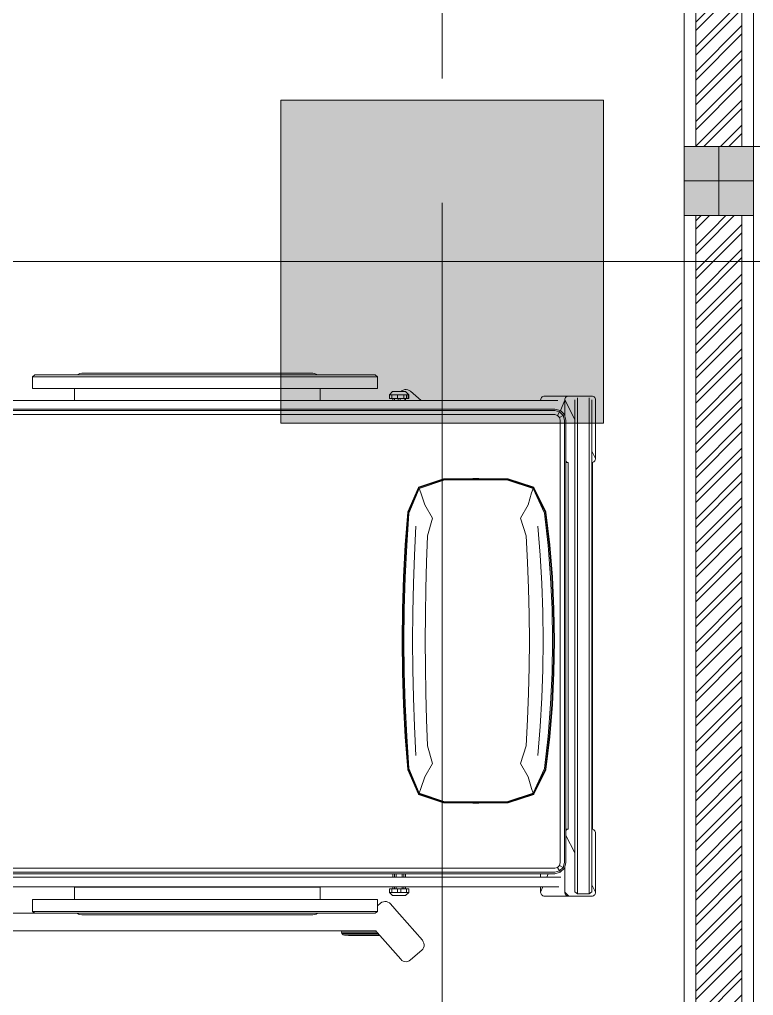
# Model space of a CAD drawing. Header units: millimetres. Extents: x -280308 to 6402717, y -14 to 2073074.
# Drawn here: x 12391 to 13983, y 417032 to 419148 of the extents above; entities that cross this region are included whole.
import ezdxf
from ezdxf.enums import TextEntityAlignment as Align

# ---------------------------------------------------------------- set-up
doc = ezdxf.new("R2010")
doc.units = ezdxf.units.MM
doc.linetypes.add('ACAD_ISO08W100', pattern=[36, 24, -3, 6, -3])
doc.layers.get('0').update_dxf_attribs({"lineweight": 0})
for name, color, linetype, lineweight in [('A-ALINE-1', 91, 'Continuous', 20), ('A-ALINE-3', 111, 'Continuous', 15), ('A-ALINE-6', 117, 'Continuous', 9), ('A-ANNOTATION', 144, 'Continuous', 0), ('A-FURN-EQPM', 177, 'Continuous', 0), ('ARSIR', 251, 'Continuous', 0), ('Struktur', 80, 'Continuous', 20)]:
    doc.layers.add(name, color=color, linetype=linetype, lineweight=lineweight)
doc.layers.add('A-FILL-1', color=7, linetype='Continuous', lineweight=0, true_color=0x454545)
doc.layers.add('A-TEXT', color=254, linetype='Continuous')
doc.styles.get("Standard").update_dxf_attribs({"font": 'arial.ttf'})

# ---------------------------------------------------------------- blocks, each defined once
blk = doc.blocks.new('A$Ccf87384a')
blk.add_wipeout([(-75, 75), (75, 75), (75, -75), (-75, -75)])
blk.add_wipeout([(-75, -75), (-75, 75), (75, 75), (75, -75)])
at = {"layer": 'A-FILL-1', "ltscale": 0.25}
h = blk.add_hatch(color=256, dxfattribs=at)
h.dxf.hatch_style = 1
h.paths.add_polyline_path([(-75, -75), (-75, 75), (75, 75), (75, -75)])
at = {"layer": 'A-ALINE-1'}
blk.add_lwpolyline([(-75, -75), (-75, 75), (75, 75), (75, -75)], close=True, dxfattribs=at)
at = {"layer": 'A-FILL-1', "ltscale": 0.25}
for p, q in [((0, 75), (0, -75)), ((-75, 0), (75, 0))]:
    blk.add_line(p, q, dxfattribs=at)
blk = doc.blocks.new('A$C7a9db0a0')
at = {"layer": 'A-FILL-1', "ltscale": 0.25}
h = blk.add_hatch(dxfattribs=at)
h.set_pattern_fill('ANSI32', color=256, scale=4, angle=180)
h.set_pattern_definition([(225, (164550.98, -40282.77), (26.940768, -26.940768), []), (225, (164533.02, -40282.77), (26.940768, -26.940768), [])])
h.paths.add_polyline_path([(59872.8, -9961), (59872.8, -5886), (59972.8, -5886), (59972.8, -9961)])
at = {"layer": 'A-ALINE-3', "linetype": 'Continuous'}
blk.add_lwpolyline([(59872.8, -9961), (59872.8, -5886), (59972.8, -5886), (59972.8, -9961)], close=True, dxfattribs=at)
at = {"layer": 'A-ALINE-6'}
blk.add_lwpolyline([(59847.8, -9961), (59847.8, -5886), (59997.8, -5886), (59997.8, -9961)], close=True, dxfattribs=at)
at = {"ltscale": 0.25}
blk.add_blockref('A$Ccf87384a', (59922.8, -7461), dxfattribs=at)
at = {"layer": 'A-ALINE-6'}
blk.add_lwpolyline([(59997.8, -5886), (61847.8, -5886), (61847.8, -7386), (59997.8, -7386)], close=True, dxfattribs=at)
blk = doc.blocks.new('A$C872eac23')
at = {"color": 0, "linetype": 'ByBlock', "lineweight": -2}
for p, q in [((-0.5429, -0.0018), (-0.5426, 0.0002)), ((-0.5426, 0.0002), (-0.542, 0.0021)), ((-0.542, 0.0021), (-0.5409, 0.0037)), ((-0.5409, 0.0037), (-0.5396, 0.0051)), ((-0.5396, 0.0051), (-0.5379, 0.0061)), ((-0.5379, 0.0061), (-0.536, 0.0068)), ((-0.536, 0.0068), (-0.534, 0.007)), ((-0.534, 0.007), (-0.4063, 0.007)), ((-0.534, 0.007), (-0.518, -0.0014)), ((-0.4063, 0.007), (-0.4046, 0.0069)), ((-0.4046, 0.0069), (-0.4029, 0.0063)), ((-0.4029, 0.0063), (-0.4014, 0.0055)), ((-0.4014, 0.0055), (-0.4001, 0.0045)), ((-0.4001, 0.0045), (-0.399, 0.0031)), ((-0.399, 0.0031), (-0.3982, 0.0017)), ((-0.3982, 0.0017), (-0.3977, 0)), ((-0.3977, 0), (0.3977, 0)), ((0.3977, 0), (0.3982, 0.0017)), ((0.3982, 0.0017), (0.399, 0.0032)), ((0.399, 0.0032), (0.4001, 0.0045)), ((0.4001, 0.0045), (0.4014, 0.0055)), ((0.4014, 0.0055), (0.4029, 0.0063)), ((0.4029, 0.0063), (0.4046, 0.0069)), ((0.4046, 0.0069), (0.4064, 0.007)), ((0.4064, 0.007), (0.5327, 0.007)), ((0.4064, 0.007), (0.4222, -0.0014)), ((0.5327, 0.007), (0.5348, 0.0068)), ((0.5348, 0.0068), (0.5366, 0.0061)), ((0.5366, 0.0061), (0.5383, 0.0051)), ((0.5383, 0.0051), (0.5396, 0.0037)), ((0.5396, 0.0037), (0.5407, 0.0021)), ((0.5407, 0.0021), (0.5413, 0.0002)), ((0.5413, 0.0002), (0.5416, -0.0018)), ((-0.5429, -0.0511), (-0.5429, -0.0018)), ((-0.5333, -0.0014), (-0.5378, -0.0071)), ((-0.5378, -0.0071), (-0.5378, -0.0321)), ((-0.5378, -0.0071), (0.5376, -0.0071)), ((-0.5333, -0.0014), (-0.518, -0.0014)), ((0.4222, -0.0014), (-0.518, -0.0014)), ((0.5331, -0.0014), (0.4222, -0.0014)), ((0.5416, -0.0018), (0.5416, -0.0511)), ((-0.5333, -0.0378), (-0.5378, -0.0321)), ((-0.5378, -0.0321), (0.5376, -0.0321)), ((-0.5333, -0.0378), (-0.4486, -0.0378)), ((-0.4486, -0.0378), (-0.4109, -0.0575)), ((-0.4486, -0.0378), (0.4909, -0.0378)), ((0.4909, -0.0378), (0.5317, -0.0594)), ((0.5331, -0.0378), (0.4909, -0.0378)), ((-0.5429, -0.1034), (-0.5429, -0.0511)), ((-0.5426, -0.0531), (-0.5429, -0.0511)), ((-0.534, -0.06), (-0.5429, -0.0511)), ((-0.542, -0.055), (-0.5426, -0.0531)), ((-0.5409, -0.0566), (-0.542, -0.055)), ((-0.5396, -0.058), (-0.5409, -0.0566)), ((-0.5379, -0.0591), (-0.5396, -0.058)), ((-0.536, -0.0597), (-0.5379, -0.0591)), ((-0.534, -0.06), (-0.536, -0.0597)), ((-0.479, -0.06), (-0.534, -0.06)), ((-0.4821, -0.0608), (-0.4909, -0.0696)), ((-0.479, -0.06), (-0.4821, -0.0608)), ((-0.4821, -0.0608), (-0.4805, -0.0636)), ((-0.47, -0.0608), (-0.4805, -0.0636)), ((-0.47, -0.0575), (-0.479, -0.06)), ((-0.4109, -0.0575), (-0.47, -0.0575)), ((-0.47, -0.0608), (0.4892, -0.0608)), ((-0.4003, -0.0575), (-0.4109, -0.0575)), ((-0.4001, -0.0574), (-0.4003, -0.0575)), ((-0.4003, -0.0575), (-0.3977, -0.0575)), ((-0.399, -0.0561), (-0.4001, -0.0574)), ((-0.3982, -0.0546), (-0.399, -0.0561)), ((-0.3977, -0.0529), (-0.3982, -0.0546)), ((-0.3977, -0.0575), (-0.3977, -0.0529)), ((0.3977, -0.0529), (-0.3977, -0.0529)), ((-0.3977, -0.0575), (0.3977, -0.0575)), ((0.3982, -0.0546), (0.3977, -0.0529)), ((0.3977, -0.0529), (0.3977, -0.0575)), ((0.4003, -0.0575), (0.3977, -0.0575)), ((0.399, -0.0561), (0.3982, -0.0546)), ((0.4001, -0.0574), (0.399, -0.0561)), ((0.4003, -0.0575), (0.4001, -0.0574)), ((0.4892, -0.0575), (0.4003, -0.0575)), ((0.4982, -0.06), (0.4892, -0.0575)), ((0.4996, -0.0636), (0.4892, -0.0608)), ((0.5327, -0.06), (0.4982, -0.06)), ((0.5013, -0.0608), (0.4982, -0.06)), ((0.5013, -0.0608), (0.4996, -0.0636)), ((0.5099, -0.0694), (0.5013, -0.0608)), ((0.5099, -0.0694), (0.5327, -0.06)), ((0.5317, -0.0595), (0.5317, -0.0594)), ((0.5317, -0.0594), (0.5327, -0.06)), ((0.5348, -0.0597), (0.5327, -0.06)), ((0.5366, -0.0591), (0.5348, -0.0597)), ((0.5383, -0.058), (0.5366, -0.0591)), ((0.5396, -0.0566), (0.5383, -0.058)), ((0.5407, -0.055), (0.5396, -0.0566)), ((0.5413, -0.0531), (0.5407, -0.055)), ((0.5416, -0.0511), (0.5413, -0.0531)), ((0.5416, -0.1034), (0.5416, -0.0511)), ((-0.5224, -0.0729), (-0.5224, -0.1075)), ((-0.5019, -0.0991), (-0.5019, -0.0687)), ((-0.4909, -0.0696), (-0.4941, -0.0817)), ((-0.4941, -0.0817), (-0.4941, -0.0959)), ((-0.4909, -0.0696), (-0.4881, -0.0712)), ((-0.4881, -0.0712), (-0.4909, -0.0817)), ((-0.4909, -2.1111), (-0.4909, -0.0817)), ((-0.4805, -0.0636), (-0.4881, -0.0712)), ((-0.4881, -0.0712), (-0.4805, -0.0757)), ((-0.4805, -0.0757), (-0.4821, -0.0817)), ((-0.4821, -2.1111), (-0.4821, -0.0817)), ((-0.4805, -0.0636), (-0.476, -0.0712)), ((-0.476, -0.0712), (-0.4805, -0.0757)), ((-0.47, -0.0696), (-0.476, -0.0712)), ((-0.47, -0.0696), (0.4892, -0.0696)), ((-0.0584, -0.0835), (-0.1276, -0.0868)), ((-0.0584, -0.0835), (0.0109, -0.0824)), ((-0.0581, -0.0849), (0.0109, -0.0838)), ((0.0801, -0.0835), (0.0109, -0.0824)), ((0.0109, -0.0838), (0.0798, -0.0849)), ((0.0801, -0.0835), (0.1493, -0.0868)), ((0.4952, -0.0712), (0.4892, -0.0696)), ((0.4996, -0.0636), (0.4952, -0.0712)), ((0.4996, -0.0757), (0.4952, -0.0712)), ((0.5073, -0.0712), (0.4996, -0.0636)), ((0.5073, -0.0712), (0.4996, -0.0757)), ((0.5013, -0.0817), (0.4996, -0.0757)), ((0.5013, -0.0817), (0.5013, -1.3546)), ((0.5101, -0.0696), (0.5073, -0.0712)), ((0.5101, -0.0817), (0.5073, -0.0712)), ((0.5101, -0.0696), (0.5099, -0.0694)), ((0.5133, -0.0817), (0.5101, -0.0696)), ((0.5101, -0.0817), (0.5101, -1.3546)), ((0.5133, -0.0817), (0.5133, -1.3546)), ((0.5317, -0.1122), (0.5317, -0.0752)), ((-0.5429, -0.1034), (-0.5426, -0.1054)), ((-0.5426, -0.1054), (-0.542, -0.1072)), ((-0.5019, -0.0991), (-0.4941, -0.0959)), ((-0.5019, -0.1122), (-0.5019, -0.0991)), ((-0.4941, -0.0959), (-0.4941, -0.1122)), ((-0.2688, -0.1013), (-0.3218, -0.127)), ((-0.3205, -0.1274), (-0.2669, -0.1017)), ((-0.266, -0.1035), (-0.3191, -0.1286)), ((-0.2688, -0.1013), (-0.2681, -0.1009)), ((-0.1973, -0.0925), (-0.2681, -0.1009)), ((-0.2669, -0.1017), (-0.1965, -0.0936)), ((-0.196, -0.096), (-0.266, -0.1035)), ((-0.1973, -0.0925), (-0.1276, -0.0868)), ((-0.1965, -0.0936), (-0.127, -0.0881)), ((-0.1268, -0.0907), (-0.196, -0.096)), ((-0.127, -0.0881), (-0.0581, -0.0849)), ((-0.058, -0.0875), (-0.1268, -0.0907)), ((0.0109, -0.0865), (-0.058, -0.0875)), ((0.0797, -0.0875), (0.0109, -0.0865)), ((0.1485, -0.0907), (0.0797, -0.0875)), ((0.0798, -0.0849), (0.1487, -0.0881)), ((0.2178, -0.096), (0.1485, -0.0907)), ((0.1487, -0.0881), (0.2182, -0.0936)), ((0.2191, -0.0925), (0.1493, -0.0868)), ((0.2878, -0.1035), (0.2178, -0.096)), ((0.2182, -0.0936), (0.2887, -0.1017)), ((0.2191, -0.0925), (0.2898, -0.1009)), ((0.3408, -0.1286), (0.2878, -0.1035)), ((0.2887, -0.1017), (0.3422, -0.1274)), ((0.2906, -0.1013), (0.2898, -0.1009)), ((0.2906, -0.1013), (0.3435, -0.127)), ((0.5407, -0.1072), (0.5413, -0.1054)), ((0.5413, -0.1054), (0.5416, -0.1034)), ((-0.542, -0.1072), (-0.5409, -0.1089)), ((-0.5409, -0.1089), (-0.5396, -0.1103)), ((-0.5396, -0.1103), (-0.5379, -0.1113)), ((-0.5379, -0.1113), (-0.536, -0.112)), ((-0.536, -0.112), (-0.534, -0.1122)), ((-0.534, -0.1122), (-0.5224, -0.1075)), ((-0.534, -0.1122), (-0.5224, -0.1122)), ((-0.5224, -0.1075), (-0.5224, -0.1122)), ((-0.5224, -0.1122), (-0.5224, -0.4056)), ((-0.5019, -0.1122), (-0.4941, -0.1122)), ((-0.5019, -0.4056), (-0.5019, -0.1122)), ((-0.4941, -0.4056), (-0.4941, -0.1122)), ((-0.1752, -0.1134), (-0.2375, -0.1183)), ((-0.1752, -0.1134), (-0.1131, -0.1099)), ((-0.0511, -0.1078), (-0.1131, -0.1099)), ((-0.0511, -0.1078), (0.0109, -0.1071)), ((0.0729, -0.1078), (0.0109, -0.1071)), ((0.0729, -0.1078), (0.1348, -0.1099)), ((0.1969, -0.1134), (0.1348, -0.1099)), ((0.1969, -0.1134), (0.2592, -0.1183)), ((0.5317, -0.1122), (0.5327, -0.1122)), ((0.5317, -0.371), (0.5317, -0.1122)), ((0.5327, -0.1122), (0.5348, -0.112)), ((0.5348, -0.112), (0.5366, -0.1113)), ((0.5366, -0.1113), (0.5383, -0.1103)), ((0.5383, -0.1103), (0.5396, -0.1089)), ((0.5396, -0.1089), (0.5407, -0.1072)), ((-0.3223, -0.1273), (-0.3405, -0.1824)), ((-0.3218, -0.127), (-0.3404, -0.1823)), ((-0.3392, -0.1825), (-0.3205, -0.1274)), ((-0.3191, -0.1286), (-0.3374, -0.1831)), ((-0.3218, -0.127), (-0.3223, -0.1273)), ((-0.3205, -0.1274), (-0.3218, -0.127)), ((-0.3096, -0.1319), (-0.3191, -0.1286)), ((-0.2843, -0.1394), (-0.3096, -0.1319)), ((-0.2551, -0.1558), (-0.2843, -0.1394)), ((-0.2166, -0.1437), (-0.2551, -0.1558)), ((-0.1597, -0.1406), (-0.2166, -0.1437)), ((-0.1028, -0.1384), (-0.1597, -0.1406)), ((-0.046, -0.137), (-0.1028, -0.1384)), ((0.0109, -0.1366), (-0.046, -0.137)), ((0.0677, -0.137), (0.0109, -0.1366)), ((0.1246, -0.1384), (0.0677, -0.137)), ((0.1814, -0.1406), (0.1246, -0.1384)), ((0.2384, -0.1437), (0.1814, -0.1406)), ((0.2768, -0.1558), (0.2384, -0.1437)), ((0.306, -0.1394), (0.2768, -0.1558)), ((0.3314, -0.1319), (0.306, -0.1394)), ((0.3314, -0.1319), (0.3408, -0.1286)), ((0.3591, -0.1831), (0.3408, -0.1286)), ((0.3435, -0.127), (0.3422, -0.1274)), ((0.3422, -0.1274), (0.3609, -0.1825)), ((0.344, -0.1273), (0.3435, -0.127)), ((0.3435, -0.127), (0.3621, -0.1823)), ((0.3623, -0.1824), (0.344, -0.1273)), ((-0.3408, -0.246), (-0.3404, -0.1823)), ((-0.3405, -0.1824), (-0.3408, -0.246)), ((-0.3398, -0.2526), (-0.3392, -0.1825)), ((-0.3374, -0.1831), (-0.3379, -0.2526)), ((0.3596, -0.2526), (0.3591, -0.1831)), ((0.3609, -0.1825), (0.3615, -0.2526)), ((0.3626, -0.246), (0.3621, -0.1823)), ((0.3626, -0.246), (0.3623, -0.1824)), ((-0.3409, -0.2526), (-0.3408, -0.246)), ((-0.3409, -0.2526), (-0.3408, -0.2592)), ((-0.3392, -0.3227), (-0.3398, -0.2526)), ((-0.3379, -0.2526), (-0.3374, -0.3221)), ((0.3591, -0.3221), (0.3596, -0.2526)), ((0.3615, -0.2526), (0.3609, -0.3227)), ((0.3626, -0.2526), (0.3626, -0.246)), ((0.3626, -0.2526), (0.3626, -0.2592)), ((-0.3408, -0.2592), (-0.3405, -0.3228)), ((-0.3408, -0.2592), (-0.3404, -0.3229)), ((0.3626, -0.2592), (0.3621, -0.3229)), ((0.3623, -0.3228), (0.3626, -0.2592)), ((-0.3405, -0.3228), (-0.3223, -0.377)), ((-0.3218, -0.3773), (-0.3404, -0.3229)), ((-0.3205, -0.3769), (-0.3392, -0.3227)), ((-0.3374, -0.3221), (-0.3191, -0.3756)), ((0.3408, -0.3756), (0.3591, -0.3221)), ((0.3609, -0.3227), (0.3422, -0.3769)), ((0.3435, -0.3773), (0.3621, -0.3229)), ((0.344, -0.377), (0.3623, -0.3228)), ((-0.2843, -0.3637), (-0.2551, -0.3469)), ((-0.2166, -0.3578), (-0.2551, -0.3469)), ((-0.1597, -0.3597), (-0.2166, -0.3578)), ((0.2384, -0.3578), (0.1814, -0.3597)), ((0.2768, -0.3469), (0.2384, -0.3578)), ((0.2768, -0.3469), (0.306, -0.3637)), ((-0.681, -0.3941), (-0.6601, -0.3701)), ((-0.6601, -0.3701), (-0.6575, -0.3677)), ((-0.6575, -0.3677), (-0.6545, -0.3661)), ((-0.6545, -0.3661), (-0.6512, -0.3651)), ((-0.6512, -0.3651), (-0.6479, -0.3649)), ((-0.6479, -0.3649), (-0.6445, -0.3654)), ((-0.6445, -0.3654), (-0.6414, -0.3667)), ((-0.6414, -0.3667), (-0.6384, -0.3687)), ((-0.6384, -0.3687), (-0.5819, -0.4181)), ((-0.3223, -0.377), (-0.3218, -0.3773)), ((-0.3218, -0.3773), (-0.3205, -0.3769)), ((-0.2688, -0.4001), (-0.3218, -0.3773)), ((-0.2669, -0.3997), (-0.3205, -0.3769)), ((-0.3096, -0.3719), (-0.3191, -0.3756)), ((-0.3191, -0.3756), (-0.266, -0.3979)), ((-0.3096, -0.3719), (-0.2843, -0.3637)), ((-0.1028, -0.3612), (-0.1597, -0.3597)), ((-0.046, -0.362), (-0.1028, -0.3612)), ((0.0109, -0.3623), (-0.046, -0.362)), ((0.0677, -0.362), (0.0109, -0.3623)), ((0.1246, -0.3612), (0.0677, -0.362)), ((0.1814, -0.3597), (0.1246, -0.3612)), ((0.2878, -0.3979), (0.3408, -0.3756)), ((0.3422, -0.3769), (0.2887, -0.3997)), ((0.2906, -0.4001), (0.3435, -0.3773)), ((0.306, -0.3637), (0.3314, -0.3719)), ((0.3314, -0.3719), (0.3408, -0.3756)), ((0.3422, -0.3769), (0.3435, -0.3773)), ((0.3435, -0.3773), (0.344, -0.377)), ((0.5317, -0.371), (0.5519, -0.3941)), ((0.5317, -0.4056), (0.5317, -0.371)), ((-0.6848, -0.4035), (-0.6843, -0.4002)), ((-0.6843, -0.4002), (-0.683, -0.397)), ((-0.683, -0.397), (-0.681, -0.3941)), ((-0.5348, -0.3981), (-0.5416, -0.405)), ((-0.5267, -0.3981), (-0.5348, -0.3981)), ((-0.5348, -0.3981), (-0.5348, -0.403)), ((-0.5267, -0.3981), (-0.5267, -0.403)), ((-0.2681, -0.4005), (-0.2688, -0.4001)), ((-0.1973, -0.406), (-0.2681, -0.4005)), ((-0.1965, -0.4049), (-0.2669, -0.3997)), ((-0.266, -0.3979), (-0.196, -0.4027)), ((-0.1752, -0.3857), (-0.2375, -0.3827)), ((-0.1752, -0.3857), (-0.1131, -0.388)), ((-0.0511, -0.3893), (-0.1131, -0.388)), ((-0.0511, -0.3893), (0.0109, -0.3898)), ((0.0729, -0.3893), (0.0109, -0.3898)), ((0.0729, -0.3893), (0.1348, -0.388)), ((0.1969, -0.3857), (0.1348, -0.388)), ((0.1969, -0.3857), (0.2592, -0.3827)), ((0.2178, -0.4027), (0.2878, -0.3979)), ((0.2887, -0.3997), (0.2182, -0.4049)), ((0.2191, -0.406), (0.2898, -0.4005)), ((0.2898, -0.4005), (0.2906, -0.4001)), ((0.5363, -0.3993), (0.5363, -0.3981)), ((0.5444, -0.3981), (0.5363, -0.3981)), ((0.5363, -0.403), (0.5363, -0.3993)), ((0.5363, -0.3993), (0.5444, -0.3993)), ((0.5444, -0.3993), (0.5444, -0.3981)), ((0.5511, -0.405), (0.5444, -0.3981)), ((0.5444, -0.403), (0.5444, -0.3993)), ((0.5519, -0.3941), (0.5539, -0.397)), ((0.5539, -0.397), (0.5551, -0.4002)), ((0.5551, -0.4002), (0.5556, -0.4035)), ((-0.6846, -0.4069), (-0.6848, -0.4035)), ((-0.6836, -0.4101), (-0.6846, -0.4069)), ((-0.6819, -0.4131), (-0.6836, -0.4101)), ((-0.6796, -0.4157), (-0.6819, -0.4131)), ((-0.6281, -0.4607), (-0.6796, -0.4157)), ((-0.5819, -0.4181), (-0.5817, -0.4182)), ((-0.5819, -0.4181), (-0.5817, -0.4183)), ((-0.5817, -0.4183), (-0.5817, -0.4182)), ((-0.5817, -0.4182), (-0.5811, -0.4188)), ((-0.5817, -0.4183), (-0.5811, -0.4188)), ((-0.5811, -0.4188), (-0.5596, -0.4376)), ((-0.5416, -0.405), (-0.5416, -0.4332)), ((-0.5267, -0.403), (-0.5348, -0.403)), ((-0.5348, -0.4154), (-0.5348, -0.403)), ((-0.5267, -0.4154), (-0.5348, -0.4154)), ((-0.5348, -0.4154), (-0.5348, -0.4227)), ((-0.5267, -0.4227), (-0.5348, -0.4227)), ((-0.5348, -0.4352), (-0.5348, -0.4227)), ((-0.5267, -0.4056), (-0.5267, -0.403)), ((-0.5224, -0.4056), (-0.5267, -0.4056)), ((-0.5267, -0.4056), (-0.5267, -0.4087)), ((-0.5224, -0.4087), (-0.5267, -0.4087)), ((-0.5267, -0.4087), (-0.5267, -0.4123)), ((-0.5224, -0.4123), (-0.5267, -0.4123)), ((-0.5267, -0.4123), (-0.5267, -0.4154)), ((-0.5267, -0.4154), (-0.5267, -0.4227)), ((-0.5267, -0.4227), (-0.5267, -0.4258)), ((-0.5224, -0.4056), (-0.5224, -0.4087)), ((-0.5224, -0.4087), (-0.5224, -0.4123)), ((-0.5224, -0.4123), (-0.5224, -0.4258)), ((-0.4941, -0.4056), (-0.5019, -0.4056)), ((-0.5019, -0.4087), (-0.5019, -0.4056)), ((-0.4941, -0.4087), (-0.5019, -0.4087)), ((-0.5019, -0.4123), (-0.5019, -0.4087)), ((-0.4941, -0.4123), (-0.5019, -0.4123)), ((-0.5019, -0.4258), (-0.5019, -0.4123)), ((-0.4941, -0.4056), (-0.4941, -0.4087)), ((-0.4941, -0.4087), (-0.4941, -0.4123)), ((-0.4941, -0.4123), (-0.4941, -0.4258)), ((-0.1973, -0.406), (-0.1276, -0.4096)), ((-0.127, -0.4085), (-0.1965, -0.4049)), ((-0.196, -0.4027), (-0.1268, -0.4061)), ((-0.0584, -0.4117), (-0.1276, -0.4096)), ((-0.0581, -0.4105), (-0.127, -0.4085)), ((-0.1268, -0.4061), (-0.058, -0.4081)), ((-0.0584, -0.4117), (0.0109, -0.4124)), ((0.0109, -0.4112), (-0.0581, -0.4105)), ((-0.058, -0.4081), (0.0109, -0.4088)), ((0.0109, -0.4088), (0.0797, -0.4081)), ((0.0798, -0.4105), (0.0109, -0.4112)), ((0.0801, -0.4117), (0.0109, -0.4124)), ((0.0797, -0.4081), (0.1485, -0.4061)), ((0.1487, -0.4085), (0.0798, -0.4105)), ((0.0801, -0.4117), (0.1493, -0.4096)), ((0.1485, -0.4061), (0.2178, -0.4027)), ((0.2182, -0.4049), (0.1487, -0.4085)), ((0.2191, -0.406), (0.1493, -0.4096)), ((0.5363, -0.4056), (0.5317, -0.4056)), ((0.5317, -0.4064), (0.5317, -0.4056)), ((0.5317, -0.4064), (0.5363, -0.4064)), ((0.5317, -0.4167), (0.5317, -0.4064)), ((0.5317, -0.4167), (0.5363, -0.4167)), ((0.5317, -0.4214), (0.5317, -0.4167)), ((0.5317, -0.4214), (0.5363, -0.4214)), ((0.5317, -0.4294), (0.5317, -0.4214)), ((0.5363, -0.403), (0.5363, -0.4056)), ((0.5363, -0.403), (0.5444, -0.403)), ((0.5363, -0.4064), (0.5363, -0.4056)), ((0.5363, -0.4086), (0.5363, -0.4064)), ((0.5363, -0.4086), (0.5444, -0.4086)), ((0.5363, -0.4086), (0.5363, -0.4167)), ((0.5363, -0.4214), (0.5363, -0.4167)), ((0.5363, -0.4227), (0.5363, -0.4214)), ((0.5363, -0.4227), (0.5444, -0.4227)), ((0.5363, -0.4294), (0.5363, -0.4227)), ((0.5444, -0.4086), (0.5444, -0.403)), ((0.5444, -0.4086), (0.5444, -0.4227)), ((0.5444, -0.4227), (0.5444, -0.4352)), ((0.5511, -0.4149), (0.5511, -0.405)), ((0.5528, -0.4131), (0.5511, -0.4149)), ((0.5511, -0.4332), (0.5511, -0.4149)), ((0.5545, -0.4101), (0.5528, -0.4131)), ((0.5554, -0.4069), (0.5545, -0.4101)), ((0.5556, -0.4035), (0.5554, -0.4069)), ((-0.5596, -0.4376), (-0.5572, -0.4403)), ((-0.5572, -0.4403), (-0.5555, -0.4433)), ((-0.5555, -0.4433), (-0.5546, -0.4465)), ((-0.5348, -0.4401), (-0.5416, -0.4332)), ((-0.5267, -0.4352), (-0.5348, -0.4352)), ((-0.5348, -0.4401), (-0.5348, -0.4352)), ((-0.5267, -0.4401), (-0.5348, -0.4401)), ((-0.5224, -0.4258), (-0.5267, -0.4258)), ((-0.5267, -0.4258), (-0.5267, -0.4294)), ((-0.5224, -0.4294), (-0.5267, -0.4294)), ((-0.5267, -0.4326), (-0.5267, -0.4294)), ((-0.5224, -0.4326), (-0.5267, -0.4326)), ((-0.5267, -0.4352), (-0.5267, -0.4326)), ((-0.5267, -0.4352), (-0.5267, -0.4401)), ((-0.5224, -0.4258), (-0.5224, -0.4294)), ((-0.5224, -0.4294), (-0.5224, -0.4326)), ((-0.5224, -0.4326), (-0.5224, -1.7081)), ((-0.4941, -0.4258), (-0.5019, -0.4258)), ((-0.5019, -0.4294), (-0.5019, -0.4258)), ((-0.4941, -0.4294), (-0.5019, -0.4294)), ((-0.5019, -0.4326), (-0.5019, -0.4294)), ((-0.4941, -0.4326), (-0.5019, -0.4326)), ((-0.5019, -0.4326), (-0.5019, -1.7083)), ((-0.4941, -0.4258), (-0.4941, -0.4294)), ((-0.4941, -0.4294), (-0.4941, -0.4326)), ((-0.4941, -0.4326), (-0.4941, -1.7084)), ((0.5317, -0.4294), (0.5363, -0.4294)), ((0.5317, -0.4326), (0.5317, -0.4294)), ((0.5317, -0.4326), (0.5363, -0.4326)), ((0.5317, -0.4326), (0.5317, -0.5902)), ((0.5363, -0.4294), (0.5363, -0.4326)), ((0.5363, -0.4326), (0.5363, -0.4352)), ((0.5363, -0.4352), (0.5444, -0.4352)), ((0.5363, -0.4352), (0.5363, -0.4401)), ((0.5363, -0.4401), (0.5444, -0.4401)), ((0.5444, -0.4401), (0.5511, -0.4332)), ((0.5444, -0.4352), (0.5444, -0.4401)), ((-0.6272, -0.4615), (-0.6281, -0.4607)), ((-0.6281, -0.4607), (-0.6281, -0.5289)), ((-0.6264, -0.4622), (-0.6272, -0.4615)), ((-0.6272, -0.5292), (-0.6272, -0.4615)), ((-0.624, -0.4643), (-0.6264, -0.4622)), ((-0.6264, -0.4622), (-0.6264, -0.5406)), ((-0.6208, -0.4671), (-0.624, -0.4643)), ((-0.624, -0.4643), (-0.624, -0.543)), ((-0.5581, -0.4593), (-0.5637, -0.4657)), ((-0.5561, -0.4564), (-0.5581, -0.4593)), ((-0.5549, -0.4532), (-0.5561, -0.4564)), ((-0.5544, -0.4498), (-0.5549, -0.4532)), ((-0.5546, -0.4465), (-0.5544, -0.4498)), ((-0.6176, -0.4699), (-0.6208, -0.4671)), ((-0.6208, -0.4671), (-0.6208, -0.5438)), ((-0.6176, -0.4699), (-0.6176, -0.543)), ((-0.5757, -0.4657), (-0.5798, -0.471)), ((-0.5798, -0.5962), (-0.5798, -0.471)), ((-0.5637, -0.4657), (-0.5757, -0.4657)), ((-0.5757, -1.2141), (-0.5757, -0.4657)), ((-0.5502, -0.4657), (-0.5637, -0.4657)), ((-0.5502, -0.5902), (-0.5502, -0.4657)), ((0.5834, -0.4657), (0.5579, -0.4657)), ((0.5579, -0.5902), (0.5579, -0.4657)), ((0.5875, -0.471), (0.5834, -0.4657)), ((0.5834, -1.2141), (0.5834, -0.4657)), ((0.5875, -0.471), (0.5875, -0.5962)), ((-0.6281, -0.5289), (-0.6272, -0.5292)), ((-0.6272, -0.5374), (-0.6272, -0.5292)), ((-0.6272, -0.5374), (-0.6264, -0.5406)), ((-0.6264, -0.5406), (-0.624, -0.543)), ((-0.624, -0.543), (-0.6208, -0.5438)), ((-0.6208, -0.5438), (-0.6176, -0.543)), ((-0.6176, -0.543), (-0.6176, -1.6843)), ((-0.5231, -0.5902), (-0.5502, -0.5902)), ((-0.5502, -1.1233), (-0.5502, -0.5902)), ((-0.5231, -1.1233), (-0.5231, -0.5902)), ((0.5317, -0.5902), (0.5579, -0.5902)), ((0.5317, -1.1233), (0.5317, -0.5902)), ((0.5579, -0.5902), (0.5579, -1.1233)), ((-0.5828, -0.6024), (-0.5832, -0.6061)), ((-0.5832, -0.6061), (-0.5832, -1.1074)), ((-0.5816, -0.5991), (-0.5828, -0.6024)), ((-0.5798, -0.5962), (-0.5816, -0.5991)), ((-0.5798, -1.1173), (-0.5798, -0.5962)), ((0.5875, -0.5962), (0.5893, -0.5991)), ((0.5875, -0.5962), (0.5875, -1.1173)), ((0.5893, -0.5991), (0.5905, -0.6024)), ((0.5905, -0.6024), (0.5909, -0.6061)), ((0.5909, -0.6061), (0.5909, -1.1074)), ((-0.5832, -1.1074), (-0.5828, -1.1111)), ((-0.5828, -1.1111), (-0.5816, -1.1144)), ((-0.5816, -1.1144), (-0.5798, -1.1173)), ((-0.5798, -1.1173), (-0.5798, -1.2088)), ((0.5893, -1.1144), (0.5875, -1.1173)), ((0.5875, -1.1173), (0.5875, -1.2088)), ((0.5905, -1.1111), (0.5893, -1.1144)), ((0.5909, -1.1074), (0.5905, -1.1111)), ((-0.5502, -1.1233), (-0.5231, -1.1233)), ((-0.5502, -1.2141), (-0.5502, -1.1233)), ((0.5579, -1.1233), (0.5317, -1.1233)), ((0.5317, -1.3546), (0.5317, -1.1233)), ((0.5579, -1.2141), (0.5579, -1.1233)), ((-0.5795, -1.2092), (-0.5798, -1.2088)), ((-0.5795, -1.2092), (-0.5795, -1.6803)), ((-0.5757, -1.2141), (-0.5795, -1.2092)), ((-0.5757, -1.2141), (-0.5502, -1.2141)), ((0.5579, -1.2141), (0.5834, -1.2141)), ((0.5875, -1.2088), (0.5834, -1.2141))]:
    blk.add_line(p, q, dxfattribs=at)
blk = doc.blocks.new('A$C4404b510')
at = {"color": 0, "linetype": 'ByBlock', "lineweight": -2, "xscale": -1000.000000000013, "yscale": 1000.000000000013, "zscale": 1000.000000000008, "rotation": 270}
blk.add_blockref('A$C872eac23', (41325.5, 12792.1), dxfattribs=at)
blk = doc.blocks.new('*U552')
at = {"layer": 'A-ANNOTATION', "linetype": 'ACAD_ISO08W100', "ltscale": 0.25}
blk.add_lwpolyline([(0, -5), (0, -90.5606)], dxfattribs=at)
at = {"layer": 'A-TEXT'}
blk.add_attdef('N', text='', height=0.9, dxfattribs=at).set_placement((0, 2.75), align=Align.MIDDLE_CENTER)
blk = doc.blocks.new('*U539')
at = {"layer": 'A-ANNOTATION', "linetype": 'ACAD_ISO08W100', "ltscale": 0.25}
blk.add_lwpolyline([(0, -7.6411), (0, -228.3482)], dxfattribs=at)
at = {"layer": 'A-TEXT'}
blk.add_attdef('N', text='', height=0.9, dxfattribs=at).set_placement((0, 2.75), align=Align.MIDDLE_CENTER)
blk = doc.blocks.new('A$Cf37525da')
at = {"color": 124, "xscale": -360.0000000000001, "yscale": 360.0000000000001, "zscale": 360.0000000000001}
for name, p, rotation in [('*U552', (-9000, -25932.8), 180), ('*U539', (4643.8, -5900), 270)]:
    blk.add_blockref(name, p, dxfattribs=dict(at, rotation=rotation))
blk = doc.blocks.new('A$Cc06d3743')
at = {"layer": 'ARSIR', "linetype": 'ByBlock', "lineweight": -2, "ltscale": 0.25}
h = blk.add_hatch(color=256, dxfattribs=at)
h.dxf.hatch_style = 1
h.paths.add_polyline_path([(15150, 16700), (15550, 16700), (15550, 17200), (15150, 17200)])
h.paths.add_polyline_path([(30150, 3825), (30550, 3825), (30550, 4425), (30150, 4425)])
h.paths.add_polyline_path([(30100, 1925), (30600, 1925), (30600, 2425), (30100, 2425)])
h.paths.add_polyline_path([(39100, 1900), (39600, 1900), (39600, 2400), (39100, 2400)])
h.paths.add_polyline_path([(44850, 1900), (45350, 1900), (45350, 2400), (44850, 2400)])
h.paths.add_polyline_path([(45350, 3800), (45350, 4200), (44850, 4200), (44850, 3800)])
h.paths.add_polyline_path([(39600, 3800), (39600, 4200), (39100, 4200), (39100, 3800)])
h.paths.add_polyline_path([(27150, 3950), (27550, 3950), (27550, 4450), (27150, 4450)])
h.paths.add_polyline_path([(4025, 5925), (4675, 5925), (4675, 6575), (4025, 6575)])
h.paths.add_polyline_path([(9025, 5925), (9675, 5925), (9675, 6575), (9025, 6575)])
h.paths.add_polyline_path([(53750, 13700), (54450, 13700), (54450, 14400), (53750, 14400)])
h.paths.add_polyline_path([(53750, 5900), (54450, 5900), (54450, 6600), (53750, 6600)])
h.paths.add_polyline_path([(49750, 13700), (50450, 13700), (50450, 14400), (49750, 14400)])
h.paths.add_polyline_path([(49750, 5900), (50450, 5900), (50450, 6600), (49750, 6600)])
h.paths.add_polyline_path([(44750, 13700), (45450, 13700), (45450, 14400), (44750, 14400)])
h.paths.add_polyline_path([(44750, 5900), (45450, 5900), (45450, 6600), (44750, 6600)])
h.paths.add_polyline_path([(39000, 13700), (39700, 13700), (39700, 14400), (39000, 14400)])
h.paths.add_polyline_path([(39000, 5900), (39700, 5900), (39700, 6600), (39000, 6600)])
h.paths.add_polyline_path([(33000, 13700), (33700, 13700), (33700, 14400), (33000, 14400)])
h.paths.add_polyline_path([(33000, 5900), (33700, 5900), (33700, 6600), (33000, 6600)])
h.paths.add_polyline_path([(27000, 13700), (27700, 13700), (27700, 14400), (27000, 14400)])
h.paths.add_polyline_path([(27000, 5900), (27700, 5900), (27700, 6600), (27000, 6600)])
h.paths.add_polyline_path([(21000, 13700), (21700, 13700), (21700, 14400), (21000, 14400)])
h.paths.add_polyline_path([(21000, 5900), (21700, 5900), (21700, 6600), (21000, 6600)])
h.paths.add_polyline_path([(4000, 13700), (4700, 13700), (4700, 14400), (4000, 14400)])
h.paths.add_polyline_path([(9000, 13700), (9700, 13700), (9700, 14400), (9000, 14400)])
h.paths.add_polyline_path([(15000, 13700), (15700, 13700), (15700, 14400), (15000, 14400)])
h.paths.add_polyline_path([(15000, 5900), (15700, 5900), (15700, 6600), (15000, 6600)])
h.paths.add_polyline_path([(53775, 20275), (54425, 20275), (54425, 19625), (53775, 19625)])
h.paths.add_polyline_path([(53775, 25), (54425, 25), (54425, 675), (53775, 675)])
h.paths.add_polyline_path([(49775, 20275), (50425, 20275), (50425, 19625), (49775, 19625)])
h.paths.add_polyline_path([(49775, 25), (50425, 25), (50425, 675), (49775, 675)])
h.paths.add_polyline_path([(44775, 20275), (45425, 20275), (45425, 19625), (44775, 19625)])
h.paths.add_polyline_path([(44775, 25), (45425, 25), (45425, 675), (44775, 675)])
h.paths.add_polyline_path([(39025, 20275), (39675, 20275), (39675, 19625), (39025, 19625)])
h.paths.add_polyline_path([(39025, 25), (39675, 25), (39675, 675), (39025, 675)])
h.paths.add_polyline_path([(33025, 20275), (33675, 20275), (33675, 19625), (33025, 19625)])
h.paths.add_polyline_path([(27025, 20275), (27675, 20275), (27675, 19625), (27025, 19625)])
h.paths.add_polyline_path([(27025, 25), (27675, 25), (27675, 675), (27025, 675)])
h.paths.add_polyline_path([(21025, 20275), (21675, 20275), (21675, 19625), (21025, 19625)])
h.paths.add_polyline_path([(21025, 25), (21675, 25), (21675, 675), (21025, 675)])
h.paths.add_polyline_path([(15025, 20275), (15675, 20275), (15675, 19625), (15025, 19625)])
h.paths.add_polyline_path([(15025, 25), (15675, 25), (15675, 675), (15025, 675)])
h.paths.add_polyline_path([(4025, 19625), (4675, 19625), (4675, 20275), (4025, 20275)])
h.paths.add_polyline_path([(9025, 19625), (9675, 19625), (9675, 20275), (9025, 20275)])
h.paths.add_polyline_path([(0, 19600), (700, 19600), (700, 20300), (0, 20300)])
h.paths.add_polyline_path([(4025, 25), (4675, 25), (4675, 675), (4025, 675)])
h.paths.add_polyline_path([(9025, 25), (9675, 25), (9675, 675), (9025, 675)])
h.paths.add_polyline_path([(0, 0), (700, 0), (700, 700), (0, 700)])
h.paths.add_polyline_path([(13350, 16700), (13750, 16700), (13750, 17200), (13350, 17200)])
h.paths.add_polyline_path([(13350, 19700), (13750, 19700), (13750, 20200), (13350, 20200)])
h.paths.add_polyline_path([(30100, 100), (30600, 100), (30600, 600), (30100, 600)])
h.paths.add_polyline_path([(0, 13700), (700, 13700), (700, 14400), (0, 14400)])
h.paths.add_polyline_path([(0, 5900), (700, 5900), (700, 6600), (0, 6600)])
at = {"layer": 'Struktur', "color": 0, "linetype": 'ByBlock', "lineweight": -2, "ltscale": 0.25}
blk.add_lwpolyline([(44750, 13700), (45450, 13700), (45450, 14400), (44750, 14400)], close=True, dxfattribs=at)
blk = doc.blocks.new('2')
at = {"ltscale": 0.25}
blk.add_blockref('A$C7a9db0a0', (-46014.9, 426259.3), dxfattribs=at)
blk.add_blockref('A$Cf37525da', (22307.9, 424523.3), dxfattribs=at)
at = {"layer": 'A-FURN-EQPM', "ltscale": 0.25}
blk.add_blockref('A$C4404b510', (-27691.9, 404998.3), dxfattribs=at)
at = {"layer": 'Struktur', "ltscale": 0.25}
blk.add_blockref('A$Cc06d3743', (-31792.1, 404573.3), dxfattribs=at)

msp = doc.modelspace()

# ---------------------------------------------------------------- block references
msp.add_blockref('2', (0, 0))

doc.saveas('drawing.dxf')
